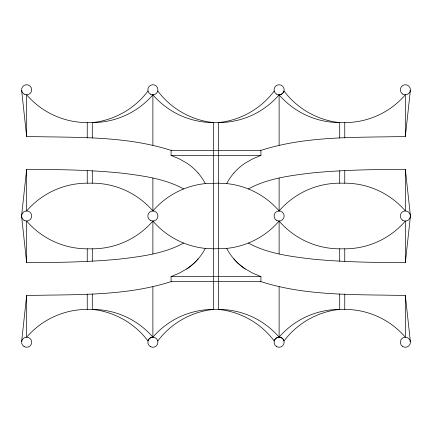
<?xml version="1.0" encoding="UTF-8"?>
<svg xmlns="http://www.w3.org/2000/svg" width="432" height="432" viewBox="0 0 432 432"><rect width="100%" height="100%" fill="white"/><g stroke="black" fill="none" stroke-linecap="round" stroke-linejoin="round"><path stroke-width="0.65" d="M21.627 215.455L26.649 169.295C59.152 169.506 91.73 169.873 124.06 173.394C144.38 176.035 165.429 178.924 183.643 188.951M21.627 341.69L26.649 295.526C74.844 294.268 124.6 296.514 171.072 281.642L260.928 281.642C307.4 296.514 357.156 294.268 405.351 295.526L410.373 341.69M21.627 90.31L26.649 136.474C74.844 137.732 124.6 135.486 171.072 150.358L260.928 150.358C307.4 135.486 357.156 137.732 405.351 136.474L410.373 90.31M248.357 243.049C267.748 253.66 290.201 256.397 311.807 259.033C342.878 262.1 374.144 262.537 405.351 262.705L410.373 216.545M186.77 268.898A54.157 54.157 0 0 0 198.077 258.995A54.065 54.065 0 0 1 186.77 268.893L179.129 273.208L171.072 276.593L171.072 281.642M248.357 188.951C267.748 178.34 290.201 175.603 311.807 172.967C342.878 169.9 374.144 169.463 405.351 169.295L410.373 215.455M183.643 243.049C164.252 253.66 141.799 256.397 120.193 259.033C89.122 262.1 57.856 262.537 26.649 262.705L21.627 216.545M260.928 150.358L260.928 155.407L252.871 158.792L245.219 163.096A54.065 54.065 0 0 0 233.923 173.005M405.351 295.526L405.351 337.187A79.985 79.985 0 0 0 344.758 309.415L339.476 309.415A79.985 79.985 0 0 0 284.013 340.999L283.462 339.633A4.795 4.795 0 0 0 282.317 338.315L281.637 337.856A5.308 5.308 0 0 0 279.817 337.235L278.419 337.235A5.308 5.308 0 0 0 276.604 337.856L275.918 338.315A4.795 4.795 0 0 0 274.779 339.628L274.223 340.988A79.985 79.985 0 0 0 218.527 309.415L213.473 309.415A79.985 79.985 0 0 0 152.885 337.187A5.044 5.044 0 0 0 147.982 340.988A79.985 79.985 0 0 0 92.291 309.415L87.242 309.415A79.985 79.985 0 0 0 26.649 337.187L26.649 295.526M26.649 136.474L26.649 94.813A79.985 79.985 0 0 0 87.242 122.585L92.291 122.585A79.985 79.985 0 0 0 152.885 94.813A79.985 79.985 0 0 0 213.473 122.585L218.527 122.585A79.985 79.985 0 0 0 279.115 94.813A5.044 5.044 0 0 0 284.018 91.012A79.985 79.985 0 0 0 339.709 122.585L344.758 122.585A79.985 79.985 0 0 0 405.351 94.813L405.351 136.474M171.072 150.358L171.072 155.407L260.928 155.407M26.649 169.295L26.649 210.951A79.985 79.985 0 0 1 87.242 183.179L92.291 183.179A79.985 79.985 0 0 1 152.885 210.951A79.985 79.985 0 0 1 205.378 183.589L218.527 183.179L226.622 183.589A79.985 79.985 0 0 1 279.115 210.951A79.985 79.985 0 0 1 339.709 183.179L344.758 183.179A79.985 79.985 0 0 1 405.351 210.951L405.351 169.295M26.649 262.705L26.649 221.049A79.985 79.985 0 0 0 87.242 248.821L92.291 248.821A79.985 79.985 0 0 0 152.885 221.049A79.985 79.985 0 0 0 205.378 248.411L213.473 248.821L226.622 248.411A79.985 79.985 0 0 0 279.115 221.049A79.985 79.985 0 0 0 339.709 248.821L344.758 248.821A79.985 79.985 0 0 0 405.351 221.049L405.351 262.705M171.072 276.593L260.928 276.593L260.928 281.642M171.072 155.407L179.129 158.792L186.775 163.091A54.157 54.157 0 0 1 198.077 173.005M260.928 276.593L252.871 273.208L245.219 268.904A54.065 54.065 0 0 1 233.923 258.995A54.157 54.157 0 0 0 245.225 268.893M344.758 122.585L344.758 137.97M344.758 170.748L344.758 183.179M344.758 248.821L344.758 261.252M344.758 294.03L344.758 309.415M339.709 137.97L339.709 122.585A79.985 79.985 0 0 1 279.115 94.813L279.115 145.222M339.709 170.748L339.709 183.179M339.709 248.821L339.709 261.252M339.709 294.03L339.709 309.415M279.115 178.043L279.115 210.951M279.115 221.049L279.115 253.957M279.115 286.778L279.115 337.187A79.985 79.985 0 0 0 218.527 309.415L218.527 122.585A79.985 79.985 0 0 0 274.223 91.012M152.885 94.813L152.885 145.222M152.885 178.043L152.885 210.951M152.885 221.049L152.885 253.957M152.885 286.778L152.885 337.187A79.985 79.985 0 0 0 92.291 309.415L92.291 294.03M92.291 137.97L92.291 122.585A79.985 79.985 0 0 0 147.992 91.012M92.291 170.748L92.291 183.179M92.291 248.821L92.291 261.252M87.242 122.585L87.242 137.97M87.242 170.748L87.242 183.179M87.242 248.821L87.242 261.252M87.242 294.03L87.242 309.415M279.115 337.187A79.985 79.985 0 0 1 339.476 309.415M157.777 340.988A79.985 79.985 0 0 1 213.473 309.415L213.473 122.585A79.985 79.985 0 0 1 157.777 91.012M233.896 259.022A63.547 63.547 0 0 1 226.643 248.4M226.643 183.6A63.547 63.547 0 0 1 233.896 172.978M198.11 172.984A63.547 63.547 0 0 1 205.357 183.6M205.357 248.4A63.547 63.547 0 0 1 198.11 259.016M276.593 346.604A5.049 5.049 0 0 0 284.164 342.236A5.049 5.049 0 0 0 276.593 337.862A5.049 5.049 0 0 0 276.593 346.604M150.358 346.604A5.049 5.049 0 0 0 157.934 342.236A5.049 5.049 0 0 0 150.358 337.862A5.049 5.049 0 0 0 150.358 346.604M24.127 346.604A5.049 5.049 0 0 0 31.698 342.236A5.049 5.049 0 0 0 24.127 337.862A5.049 5.049 0 0 0 24.127 346.604M402.824 346.604A5.049 5.049 0 0 0 410.4 342.236A5.049 5.049 0 0 0 402.824 337.862A5.049 5.049 0 0 0 402.824 346.604M276.593 220.374A5.049 5.049 0 0 0 284.164 216A5.049 5.049 0 0 0 276.593 211.626A5.049 5.049 0 0 0 276.593 220.374M150.358 220.374A5.049 5.049 0 0 0 157.934 216A5.049 5.049 0 0 0 150.358 211.626A5.049 5.049 0 0 0 150.358 220.374M24.127 220.374A5.049 5.049 0 0 0 31.698 216A5.049 5.049 0 0 0 24.127 211.626A5.049 5.049 0 0 0 24.127 220.374M402.824 220.374A5.049 5.049 0 0 0 410.4 216A5.049 5.049 0 0 0 402.824 211.626A5.049 5.049 0 0 0 402.824 220.374M276.593 94.138A5.049 5.049 0 0 0 284.164 89.764A5.049 5.049 0 0 0 276.593 85.396A5.049 5.049 0 0 0 276.593 94.138M402.824 94.138A5.049 5.049 0 0 0 410.4 89.764A5.049 5.049 0 0 0 402.824 85.396A5.049 5.049 0 0 0 402.824 94.138M150.358 94.138A5.049 5.049 0 0 0 157.934 89.764A5.049 5.049 0 0 0 150.358 85.396A5.049 5.049 0 0 0 150.358 94.138M24.127 94.138A5.049 5.049 0 0 0 31.698 89.764A5.049 5.049 0 0 0 24.127 85.396A5.049 5.049 0 0 0 24.127 94.138"/></g></svg>
